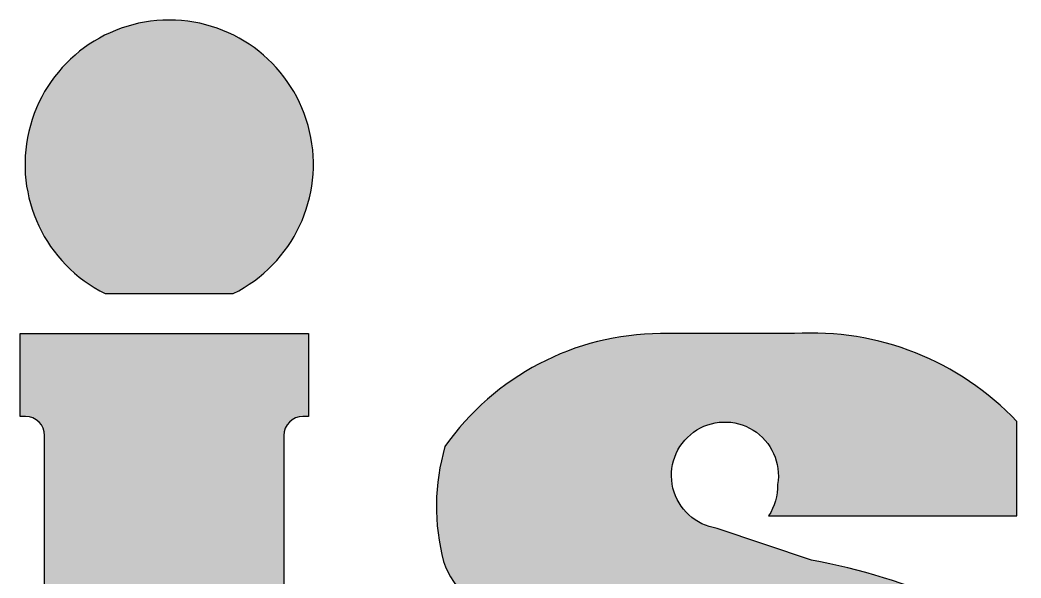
# Paper-space layout '00' of a CAD drawing. Header units: millimetres. Extents: x 22 to 862, y -5 to 589.
# Drawn here: x 762.64 to 775.55, y 467.28 to 474.47 of the extents above; entities that cross this region are included whole.
import ezdxf

# ---------------------------------------------------------------- set-up
doc = ezdxf.new("R2010")
doc.units = ezdxf.units.MM
doc.header["$LTSCALE"] = 0.5
doc.layers.add('FALTTR$0$UIS-mM', color=164, linetype='Continuous')
doc.layers.add('FALTTR$0$ZS__A0NO7', color=255, linetype='Continuous', lineweight=5)

# ---------------------------------------------------------------- blocks, each defined once
blk = doc.blocks.new('FALTTR$0$new block')
at = {"layer": 'FALTTR$0$UIS-mM'}
blk.add_hatch(color=114, dxfattribs=at).paths.add_polyline_path([(13.73879274003491, 14.16967489213087), (15.38880725197532, 14.16967489213087, 4.273121139144112)])
h = blk.add_hatch(color=256, dxfattribs=at)
edge = h.paths.add_edge_path()
edge.add_line((16.35864759935805, 13.65345459079415), (16.35864759935805, 12.58599670196898))
edge.add_line((16.35864759935805, 12.58599670196898), (16.28736702403398, 12.58599670196898))
edge.add_arc((16.28736702403387, 12.33964150196897), 0.2463552000000107, 89.99999999997357, 179.9999999999934)
edge.add_line((16.04101182403394, 12.339641501969), (16.04101182403394, 7.780290561736223))
edge.add_arc((16.28736702403387, 7.780290561736223), 0.2463551999999254, 180, 270.0000000000265)
edge.add_line((16.28736702403398, 7.533935361736184), (16.35864759935805, 7.533935361736184))
edge.add_line((16.35864759935805, 7.533935361736184), (16.35864759935805, 6.466477472911038))
edge.add_line((16.35864759935805, 6.466477472911038), (12.64022264672701, 6.466477472911038))
edge.add_line((12.64022264672701, 6.466477472911038), (12.64022264672701, 7.533935361736184))
edge.add_line((12.64022264672701, 7.533935361736184), (12.71150322205176, 7.533935361736184))
edge.add_arc((12.71150322205187, 7.780290561736223), 0.2463552000000391, 269.9999999999735, 360)
edge.add_line((12.9578584220518, 7.780290561736223), (12.9578584220518, 12.339641501969))
edge.add_arc((12.71150322205187, 12.33964150196897), 0.2463551999999254, 6.610146637496647e-12, 90.00000000002646)
edge.add_line((12.71150322205176, 12.58599670196898), (12.64022264672701, 12.58599670196898))
edge.add_line((12.64022264672701, 12.58599670196898), (12.64022264672701, 13.65345459079415))
edge.add_line((12.64022264672701, 13.65345459079415), (16.35864759935805, 13.65345459079415))
h = blk.add_hatch(color=256, dxfattribs=at)
edge = h.paths.add_edge_path()
edge.add_arc((20.79503592394315, 11.42618796849155), 2.785557657450461, 163.9083784304301, 194.7733088731961)
edge.add_arc((19.31944211388952, 11.15659920479681), 1.295168328210067, 199.8937257982726, 250.1407294304178)
edge.add_arc((22.6228280796247, 18.13551718291217), 9.011361941101574, 245.4551471470661, 257.7448003903128)
edge.add_line((20.71001912403165, 9.329507534215622), (21.9272828115196, 8.976080502466147))
edge.add_arc((21.83291971550636, 8.28479678412586), 0.6976944697584877, -190.33355290400038, 82.2269302945968, ccw=False)
edge.add_arc((21.8521767721561, 8.428056927002046), 0.7058673619003043, 142.1026640501803, 181.4700706093585, ccw=False)
edge.add_line((21.29516791043886, 8.861634902185898), (18.06274856253049, 8.861634902185898))
edge.add_line((18.06274856253049, 8.861634902185898), (18.06274856253049, 7.690939047413224))
edge.add_arc((20.81898034325729, 10.17582547594489), 3.710993693310368, 222.0363051242671, 271.7064070016874)
edge.add_line((20.92948638009182, 6.466477472910867), (22.65545814088478, 6.466477472911038))
edge.add_arc((22.63763099199298, 9.885388476375198), 3.418957480994159, 270.2987533557738, 324.9448362597604)
edge.add_arc((22.75996898145365, 8.693744095213333), 2.78555765745046, 343.9083784304386, 374.7733088732047)
edge.add_arc((24.2355627915075, 8.963332858908615), 1.295168328209698, 19.89372579827185, 70.14072943041788)
edge.add_arc((21.21375619555977, 2.031306101309269), 8.85490137110148, 66.98661565712634, 79.38447382931338)
edge.add_line((22.84498578136527, 10.73465995659564), (21.62772209387731, 11.14385156123885))
edge.add_arc((21.72902521060576, 11.82556444610262), 0.6891986497724599, -9.654274192991693, 261.547651583629, ccw=False)
edge.add_arc((21.70282813324081, 11.69187513670283), 0.7058673619000844, -33.340699447080226, 1.4700706093821054, ccw=False)
edge.add_line((22.29252183865833, 11.30391886805037), (25.4922563428662, 11.30391886805037))
edge.add_line((25.4922563428662, 11.30391886805037), (25.4922563428662, 12.52023479919262))
edge.add_arc((22.84962231948884, 10.02773289588515), 3.632640956591079, 43.3253632680398, 93.5369199418192)
edge.add_line((22.62551852530487, 13.65345459079433), (20.89954676451237, 13.65345459079415))
edge.add_arc((20.91737391340394, 10.23454358732985), 3.418957480994299, 90.29875335576996, 144.9448362597572)
at = {"layer": 'FALTTR$0$UIS-mM', "color": 114}
blk.add_lwpolyline([(15.38880725197532, 14.16967489213087, 4.273121139144112), (13.73879274003491, 14.16967489213087)], format="xyb", close=True, dxfattribs=at)
at = {"layer": 'FALTTR$0$UIS-mM'}
for points in [[(16.35864759935805, 13.65345459079415), (16.35864759935805, 12.58599670196898), (16.28736702403398, 12.58599670196898, 0.4142135623730951), (16.04101182403394, 12.339641501969), (16.04101182403394, 7.780290561736223, 0.414213562373095), (16.28736702403398, 7.533935361736184), (16.35864759935805, 7.533935361736184), (16.35864759935805, 6.466477472911038), (12.64022264672701, 6.466477472911038), (12.64022264672701, 7.533935361736184), (12.71150322205176, 7.533935361736184, 0.4142135623730951), (12.9578584220518, 7.780290561736223), (12.9578584220518, 12.339641501969, 0.414213562373095), (12.71150322205176, 12.58599670196898), (12.64022264672701, 12.58599670196898), (12.64022264672701, 13.65345459079415)], [(18.11861726249174, 12.19827255687261, 0.1354938072964263), (18.10156244433551, 10.71588375364325, 0.2228256601232206), (18.87945912306986, 9.938454728066802, 0.0536751858623799), (20.71001912403165, 9.329507534215622), (21.9272828115196, 8.976080502466147, -2.492620279338775), (21.14654173764154, 8.409948071109568, -0.1734823301419491), (21.29516791043886, 8.861634902185898), (18.06274856253049, 8.861634902185898), (18.06274856253049, 7.690939047413224, 0.2201849443252822), (20.92948638009182, 6.466477472910867), (22.65545814088478, 6.466477472911038, 0.2430623396803307), (25.43638764290517, 7.921659506832668, 0.1354938072964261), (25.45344246106117, 9.404048310062024, 0.2228256601232207), (24.67554578232705, 10.18147733563831, 0.05414869119372637), (22.84498578136527, 10.73465995659564), (21.62772209387731, 11.14385156123885, -2.450484057115547), (22.40846316775514, 11.7099839925956, -0.1530695969374944), (22.29252183865833, 11.30391886805037), (25.4922563428662, 11.30391886805037), (25.4922563428662, 12.52023479919262, 0.2226633197928952), (22.62551852530487, 13.65345459079433), (20.89954676451237, 13.65345459079415, 0.2430623396803306)]]:
    blk.add_lwpolyline(points, format="xyb", close=True, dxfattribs=at)
blk = doc.blocks.new('FALTTR')
at = {"layer": 'FALTTR$0$ZS__A0NO7'}
blk.add_blockref('FALTTR$0$new block', (750.0000000000049, 456.7723560687239), dxfattribs=at)

psp = doc.layouts.new('00')

# ---------------------------------------------------------------- block references
psp.add_blockref('FALTTR', (0, 0))

doc.saveas('drawing.dxf')
